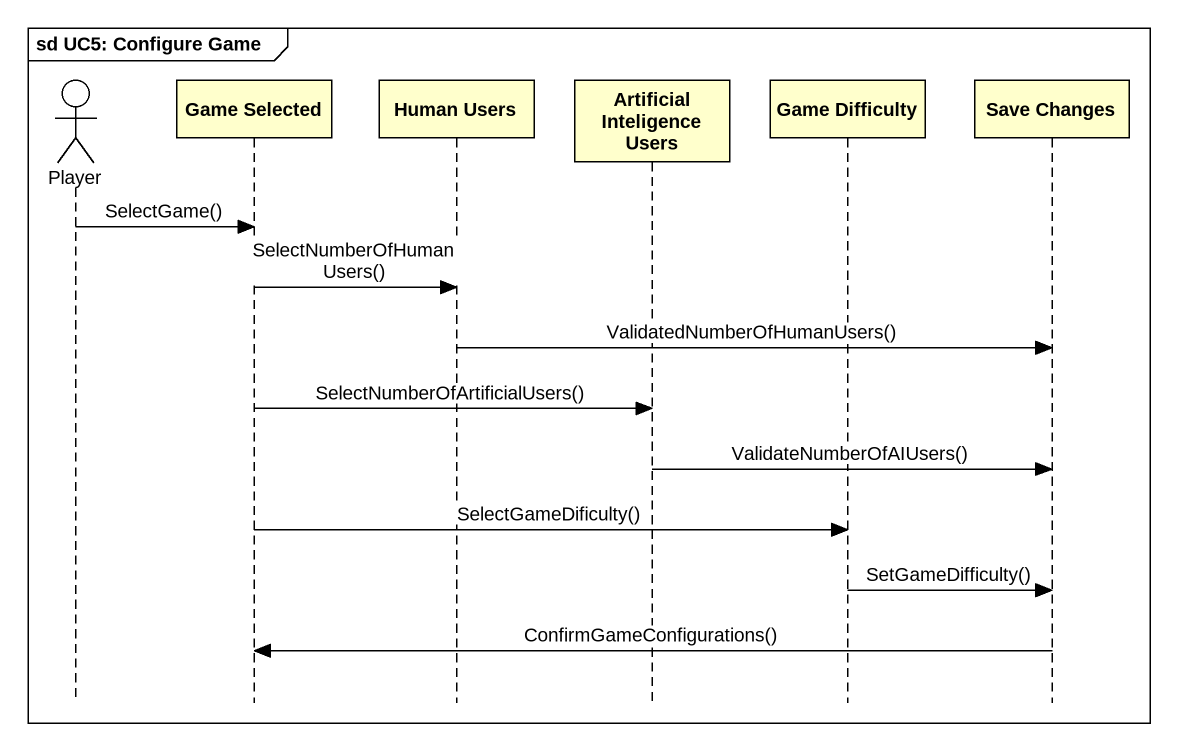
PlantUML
@startuml
mainframe sd UC5: Configure Game
hide footbox
actor Player
participant "Game Selected" as Game_Selected
participant "Human Users" as Human_Users
participant "Artificial Inteligence Users" as Artificial_Inteligence_Users
participant "Game Difficulty" as Game_Difficulty
participant "Save Changes" as Save_Changes

Player -> Game_Selected : SelectGame()
Game_Selected -> Human_Users : SelectNumberOfHumanUsers()
Human_Users -> Save_Changes : ValidatedNumberOfHumanUsers()
Game_Selected -> Artificial_Inteligence_Users : SelectNumberOfArtificialUsers()
Artificial_Inteligence_Users -> Save_Changes : ValidateNumberOfAIUsers()
Game_Selected -> Game_Difficulty : SelectGameDificulty()
Game_Difficulty -> Save_Changes : SetGameDifficulty()
Save_Changes -> Game_Selected : ConfirmGameConfigurations()
@enduml
